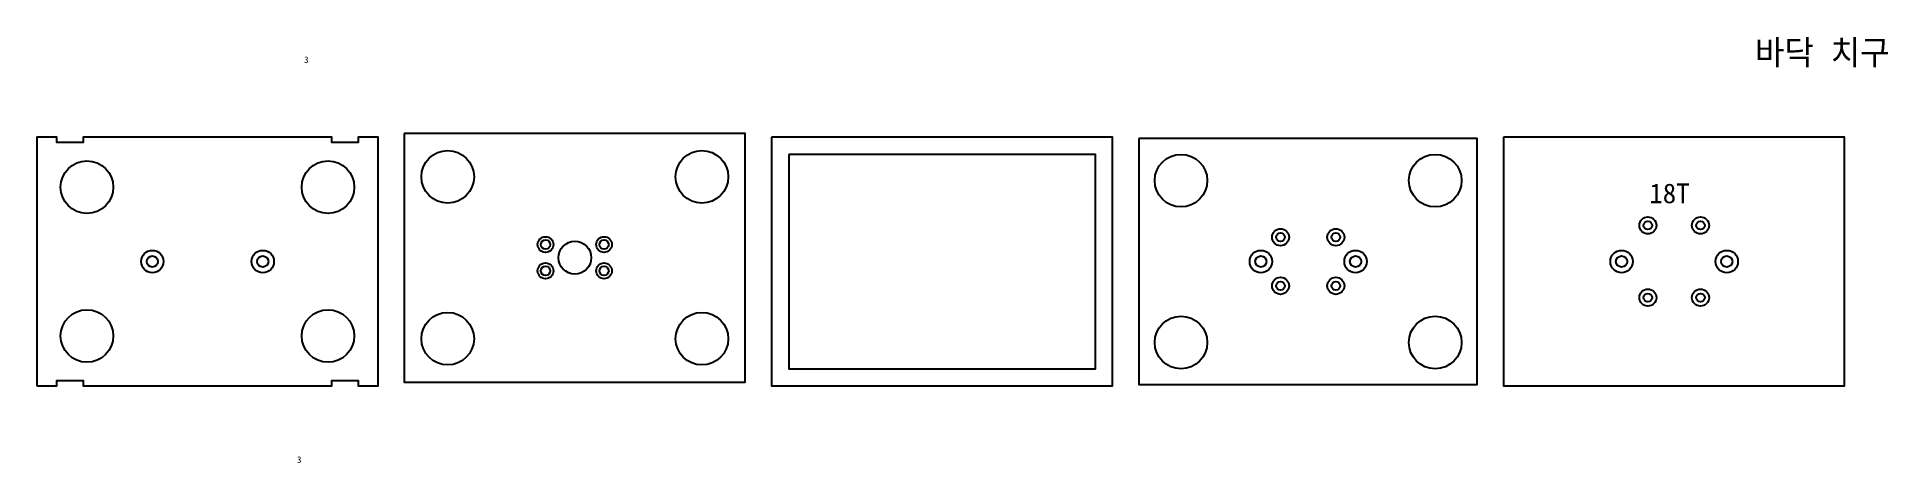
# Model space of a CAD drawing. Header units: millimetres. Extents: x 315 to 1722, y 190 to 514.
import ezdxf

# ---------------------------------------------------------------- set-up
doc = ezdxf.new("R2010")
doc.units = ezdxf.units.MM
for name, color, linetype in [('TEXT', 3, 'Continuous'), ('볼트 구멍', 7, 'Continuous'), ('치구', 7, 'Continuous')]:
    doc.layers.add(name, color=color, linetype=linetype)

msp = doc.modelspace()

# ---------------------------------------------------------------- linework, layer by layer
at = {"layer": '볼트 구멍', "color": 6}
for centre, radius in [((1260.3, 361.5), 6.5), ((1302.3, 361.5), 6.5), ((1539.6, 370.5), 6.5), ((1579.6, 370.5), 6.5), ((701.4, 355.9), 6), ((745.9, 355.9), 6), ((701.4, 335.9), 6), ((745.9, 335.9), 6), ((1245.3, 343), 8.5), ((1317.3, 343), 8.5), ((1519.6, 343), 8.5), ((1599.6, 343), 8.5), ((1260.3, 324.5), 6.5), ((1302.3, 324.5), 6.5), ((1539.6, 315.5), 6.5), ((1579.6, 315.5), 6.5)]:
    msp.add_circle(centre, radius, dxfattribs=at)
at = {"layer": '볼트 구멍', "color": 3}
for centre, radius in [((1539.6, 370.5), 3.25), ((1579.6, 370.5), 3.25), ((701.4, 355.9), 3.5), ((723.7, 345.9), 12.5), ((745.9, 355.9), 3.5), ((1260.3, 361.5), 3.25), ((1302.3, 361.5), 3.25), ((402.4, 343), 4.25), ((486.4, 343), 4.25), ((701.4, 335.9), 3.5), ((745.9, 335.9), 3.5), ((1245.3, 343), 4.25), ((1317.3, 343), 4.25), ((1519.6, 343), 4.25), ((1599.6, 343), 4.25), ((1260.3, 324.5), 3.25), ((1302.3, 324.5), 3.25), ((1539.6, 315.5), 3.25), ((1579.6, 315.5), 3.25)]:
    msp.add_circle(centre, radius, dxfattribs=at)
at = {"layer": '볼트 구멍', "color": 2}
for centre in [(402.4, 343), (486.4, 343)]:
    msp.add_circle(centre, 8.5, dxfattribs=at)
at = {"layer": '치구'}
for points in [[(314.7, 248.3), (329.7, 248.3), (329.7, 252.3), (349.7, 252.3), (349.7, 248.3), (539, 248.3), (539, 252.3), (559, 252.3), (559, 248.3), (574, 248.3), (574, 437.6), (559, 437.6), (559, 433.6), (539, 433.6), (539, 437.6), (349.7, 437.6), (349.7, 433.6), (329.7, 433.6), (329.7, 437.6), (314.7, 437.6)], [(594, 440.5), (594, 251.2), (853.3, 251.2), (853.3, 440.5)], [(873.3, 437.6), (873.3, 248.3), (1132.6, 248.3), (1132.6, 437.6)], [(1152.6, 436.6), (1152.6, 249.3), (1409.9, 249.3), (1409.9, 436.6)], [(1429.9, 437.6), (1429.9, 248.3), (1689.2, 248.3), (1689.2, 437.6)], [(886.3, 424.6), (886.3, 261.3), (1119.6, 261.3), (1119.6, 424.6)]]:
    msp.add_lwpolyline(points, close=True, dxfattribs=at)
for centre in [(627, 407.5), (820.3, 407.5), (1184.6, 404.6), (1377.9, 404.6), (352.7, 399.6), (536, 399.6), (352.7, 286.3), (536, 286.3), (627, 284.2), (820.3, 284.2), (1184.6, 281.3), (1377.9, 281.3)]:
    msp.add_circle(centre, 20, dxfattribs=at)

# ---------------------------------------------------------------- texts
at = {"layer": 'TEXT', "linetype": 'Continuous'}
msp.add_text('바닥 치구', height=18.75, dxfattribs=at).set_placement((1621, 492.8))
at = {"layer": 'TEXT', "color": 1}
for s, height, p in [('3', 5, (517.8, 494.1)), ('18T', 15, (1540.7, 387.4)), ('3', 5, (512.4, 189.6))]:
    msp.add_text(s, height=height, dxfattribs=at).set_placement(p)

doc.saveas('drawing.dxf')
